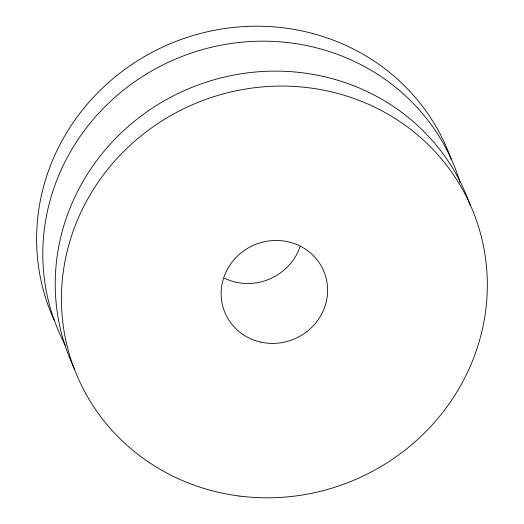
<?xml version="1.0" encoding="UTF-8"?>
<svg xmlns="http://www.w3.org/2000/svg" width="524" height="524" viewBox="0 0 524 524"><rect width="100%" height="100%" fill="white"/><g stroke="black" fill="none" stroke-linecap="round" stroke-linejoin="round"><path stroke-width="0.79" d="M54.09 320.099A214.395 204.36 -22.5 0 1 173.11 42.536A214.395 204.36 -22.5 0 1 451.275 159.486M300.2 246.28A53.599 51.09 -22.5 0 1 224.364 278.185M74.729 369.348A214.395 204.36 -22.5 0 1 189.799 88.242A214.395 204.36 -22.5 0 1 470.159 205.185M65.218 345.139A214.395 204.36 -22.5 0 1 178.062 58.02A214.395 204.36 -22.5 0 1 460.183 182.653M239.907 496.104A214.395 204.36 -22.5 0 0 473.598 212.737A214.395 204.36 -22.5 0 0 109.608 166.992A214.395 204.36 -22.5 0 0 239.907 496.104M260.546 342.067A53.599 51.09 -22.5 0 0 325.81 276.993A53.599 51.09 -22.5 0 0 236.763 256.773A53.599 51.09 -22.5 0 0 260.546 342.067"/></g></svg>
